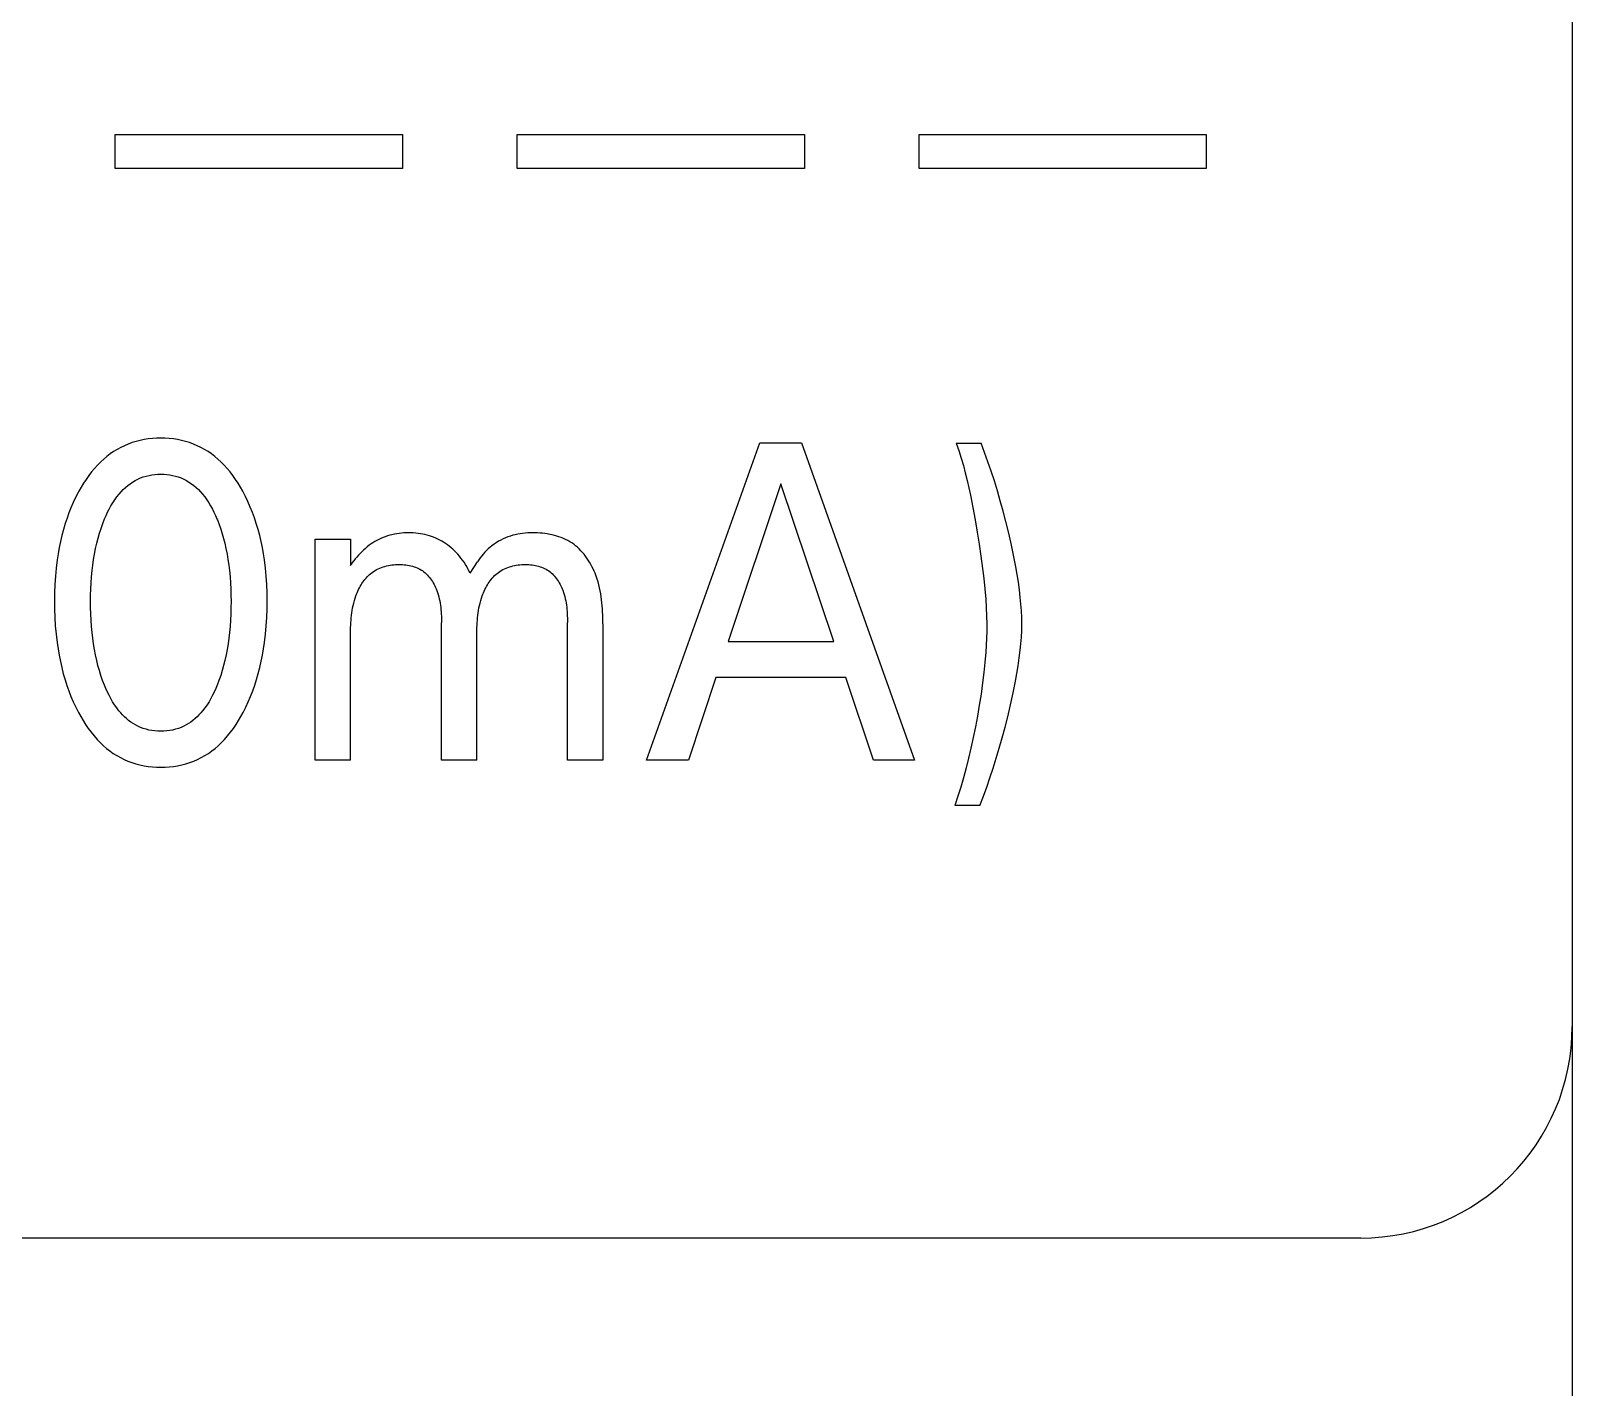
# Model space of a CAD drawing. Extents: x 0 to 420, y 0 to 297.
# Drawn here: x 168.42 to 175.71, y 172.12 to 178.54 of the extents above; entities that cross this region are included whole.
import ezdxf

# ---------------------------------------------------------------- set-up
doc = ezdxf.new("R2010")
doc.units = 0
doc.header["$LTSCALE"] = 23.1
doc.layers.add('10000_FRONT', color=7, linetype='CONTINUOUS')

msp = doc.modelspace()

# ---------------------------------------------------------------- linework, layer by layer
at = {"layer": '10000_FRONT', "color": 7, "linetype": 'CONTINUOUS'}
for p, q in [((175.706, 250.8264), (175.706, 162.8264)), ((168.8162, 177.8854), (168.8162, 178.0456)), ((168.8162, 178.0456), (170.1746, 178.0456)), ((170.1746, 178.0456), (170.1746, 177.8854)), ((170.7169, 177.8854), (170.7169, 178.0456)), ((170.7169, 178.0456), (172.0753, 178.0456)), ((172.0753, 178.0456), (172.0753, 177.8854)), ((172.6176, 177.8854), (172.6176, 178.0456)), ((172.6176, 178.0456), (173.9761, 178.0456)), ((173.9761, 178.0456), (173.9761, 177.8854)), ((170.1746, 177.8854), (168.8162, 177.8854)), ((172.0753, 177.8854), (170.7169, 177.8854)), ((173.9761, 177.8854), (172.6176, 177.8854)), ((168.9534, 176.6027), (168.9341, 176.5988)), ((168.9729, 176.6057), (168.9534, 176.6027)), ((168.9926, 176.6077), (168.9729, 176.6057)), ((169.0124, 176.609), (168.9926, 176.6077)), ((169.0322, 176.6094), (169.0124, 176.609)), ((169.052, 176.609), (169.0322, 176.6094)), ((169.0718, 176.6078), (169.052, 176.609)), ((169.0915, 176.6057), (169.0718, 176.6078)), ((169.1111, 176.6027), (169.0915, 176.6057)), ((169.1305, 176.5988), (169.1111, 176.6027)), ((168.7932, 176.535), (168.7777, 176.5233)), ((168.8092, 176.5459), (168.7932, 176.535)), ((168.8257, 176.5561), (168.8092, 176.5459)), ((168.8426, 176.5655), (168.8257, 176.5561)), ((168.8599, 176.574), (168.8426, 176.5655)), ((168.8777, 176.5815), (168.8599, 176.574)), ((168.8962, 176.5883), (168.8777, 176.5815)), ((168.915, 176.594), (168.8962, 176.5883)), ((168.9341, 176.5988), (168.915, 176.594)), ((169.1496, 176.594), (169.1305, 176.5988)), ((169.1685, 176.5883), (169.1496, 176.594)), ((169.187, 176.5815), (169.1685, 176.5883)), ((169.2048, 176.574), (169.187, 176.5815)), ((169.2221, 176.5655), (169.2048, 176.574)), ((169.2391, 176.5561), (169.2221, 176.5655)), ((169.2556, 176.546), (169.2391, 176.5561)), ((169.2715, 176.535), (169.2556, 176.546)), ((169.287, 176.5233), (169.2715, 176.535)), ((171.3295, 175.0871), (171.865, 176.5871)), ((171.865, 176.5871), (172.0611, 176.5871)), ((172.0611, 176.5871), (172.5966, 175.0871)), ((172.7927, 176.586), (172.8053, 176.5509)), ((172.7927, 176.586), (172.9111, 176.586)), ((172.8053, 176.5509), (172.8168, 176.5155)), ((172.9277, 176.5422), (172.9111, 176.586)), ((172.9436, 176.4981), (172.9277, 176.5422)), ((168.7184, 176.4664), (168.7045, 176.4496)), ((168.7331, 176.4825), (168.7184, 176.4664)), ((168.7485, 176.4979), (168.7331, 176.4825)), ((168.7628, 176.5109), (168.7485, 176.4979)), ((168.7777, 176.5233), (168.7628, 176.5109)), ((169.3019, 176.5109), (169.287, 176.5233)), ((169.3162, 176.4979), (169.3019, 176.5109)), ((169.3316, 176.4825), (169.3162, 176.4979)), ((169.3462, 176.4664), (169.3316, 176.4825)), ((169.3601, 176.4496), (169.3462, 176.4664)), ((172.8168, 176.5155), (172.8272, 176.4797)), ((172.8272, 176.4797), (172.8365, 176.4449)), ((172.9588, 176.4538), (172.9436, 176.4981)), ((172.9739, 176.4074), (172.9588, 176.4538)), ((168.6667, 176.3962), (168.6554, 176.3775)), ((168.6786, 176.4145), (168.6667, 176.3962)), ((168.6912, 176.4323), (168.6786, 176.4145)), ((168.7045, 176.4496), (168.6912, 176.4323)), ((168.865, 176.3761), (168.8759, 176.3853)), ((168.8759, 176.3853), (168.8872, 176.394)), ((168.8872, 176.394), (168.899, 176.402)), ((168.899, 176.402), (168.9111, 176.4093)), ((168.9111, 176.4093), (168.9237, 176.4158)), ((168.9237, 176.4158), (168.9365, 176.4214)), ((168.9365, 176.4214), (168.9495, 176.4262)), ((168.9495, 176.4262), (168.9628, 176.4303)), ((168.9628, 176.4303), (168.9764, 176.4336)), ((168.9764, 176.4336), (168.9902, 176.4361)), ((168.9902, 176.4361), (169.0041, 176.4379)), ((169.0041, 176.4379), (169.0181, 176.439)), ((169.0181, 176.439), (169.0322, 176.4393)), ((169.0322, 176.4393), (169.0462, 176.439)), ((169.0462, 176.439), (169.0602, 176.4379)), ((169.0602, 176.4379), (169.0741, 176.4361)), ((169.0741, 176.4361), (169.0879, 176.4336)), ((169.0879, 176.4336), (169.1015, 176.4303)), ((169.1015, 176.4303), (169.1148, 176.4262)), ((169.1148, 176.4262), (169.1278, 176.4214)), ((169.1278, 176.4214), (169.1406, 176.4158)), ((169.1406, 176.4158), (169.1532, 176.4093)), ((169.1532, 176.4093), (169.1653, 176.402)), ((169.1653, 176.402), (169.1771, 176.394)), ((169.1771, 176.394), (169.1884, 176.3853)), ((169.1884, 176.3853), (169.1993, 176.3761)), ((169.3733, 176.4323), (169.3601, 176.4496)), ((169.3858, 176.4145), (169.3733, 176.4323)), ((169.3977, 176.3962), (169.3858, 176.4145)), ((169.409, 176.3775), (169.3977, 176.3962)), ((171.964, 176.3936), (171.7143, 175.6484)), ((172.2147, 175.6484), (171.964, 176.3936)), ((172.8365, 176.4449), (172.8451, 176.4098)), ((172.8451, 176.4098), (172.853, 176.3747)), ((172.9882, 176.3607), (172.9739, 176.4074)), ((168.6292, 176.3287), (168.6179, 176.3048)), ((168.6412, 176.3521), (168.6292, 176.3287)), ((168.6446, 176.3585), (168.6412, 176.3521)), ((168.6554, 176.3775), (168.6446, 176.3585)), ((168.8052, 176.3038), (168.8146, 176.3181)), ((168.8146, 176.3181), (168.8246, 176.3319)), ((168.8246, 176.3319), (168.8353, 176.3453)), ((168.8353, 176.3453), (168.8447, 176.356)), ((168.8447, 176.356), (168.8546, 176.3663)), ((168.8546, 176.3663), (168.865, 176.3761)), ((169.1993, 176.3761), (169.2097, 176.3663)), ((169.2097, 176.3663), (169.2196, 176.356)), ((169.2196, 176.356), (169.229, 176.3453)), ((169.229, 176.3453), (169.2397, 176.3319)), ((169.2397, 176.3319), (169.2497, 176.3181)), ((169.2497, 176.3181), (169.2591, 176.3038)), ((169.4197, 176.3585), (169.409, 176.3775)), ((169.4325, 176.334), (169.4197, 176.3585)), ((169.4444, 176.3092), (169.4325, 176.334)), ((169.4555, 176.2839), (169.4444, 176.3092)), ((172.853, 176.3747), (172.8605, 176.3394)), ((172.8605, 176.3394), (172.872, 176.2814)), ((173.0019, 176.3139), (172.9882, 176.3607)), ((173.0155, 176.2648), (173.0019, 176.3139)), ((168.5977, 176.2561), (168.5887, 176.2314)), ((168.6074, 176.2806), (168.5977, 176.2561)), ((168.6179, 176.3048), (168.6074, 176.2806)), ((168.7667, 176.2278), (168.7735, 176.2434)), ((168.7735, 176.2434), (168.7806, 176.2589)), ((168.7806, 176.2589), (168.7883, 176.2742)), ((168.7883, 176.2742), (168.7965, 176.2892)), ((168.7965, 176.2892), (168.8052, 176.3038)), ((169.2591, 176.3038), (169.2678, 176.2892)), ((169.2678, 176.2892), (169.276, 176.2742)), ((169.276, 176.2742), (169.2837, 176.2589)), ((169.2837, 176.2589), (169.2909, 176.2434)), ((169.2909, 176.2434), (169.2976, 176.2278)), ((169.4658, 176.2584), (169.4555, 176.2839)), ((169.4752, 176.2325), (169.4658, 176.2584)), ((172.872, 176.2814), (172.8827, 176.2233)), ((173.0284, 176.2155), (173.0155, 176.2648)), ((168.5719, 176.1781), (168.5643, 176.1495)), ((168.5804, 176.2064), (168.5719, 176.1781)), ((168.5887, 176.2314), (168.5804, 176.2064)), ((168.7424, 176.1596), (168.7497, 176.1825)), ((168.7497, 176.1825), (168.7578, 176.2053)), ((168.7578, 176.2053), (168.7667, 176.2278)), ((169.2976, 176.2278), (169.2996, 176.2228)), ((169.2996, 176.2228), (169.308, 176.2013)), ((169.308, 176.2013), (169.3156, 176.1795)), ((169.3156, 176.1795), (169.3225, 176.1575)), ((169.4839, 176.2064), (169.4752, 176.2325)), ((169.4924, 176.1781), (169.4839, 176.2064)), ((169.5, 176.1495), (169.4924, 176.1781)), ((172.8827, 176.2233), (172.8926, 176.165)), ((172.8926, 176.165), (172.9017, 176.108)), ((173.0406, 176.1661), (173.0284, 176.2155)), ((173.0532, 176.1112), (173.0406, 176.1661)), ((168.5516, 176.0918), (168.5463, 176.0627)), ((168.5575, 176.1207), (168.5516, 176.0918)), ((168.5643, 176.1495), (168.5575, 176.1207)), ((168.7239, 176.0873), (168.7297, 176.1131)), ((168.7297, 176.1131), (168.7357, 176.1364)), ((168.7357, 176.1364), (168.7424, 176.1596)), ((169.3225, 176.1575), (169.3289, 176.1354)), ((169.3289, 176.1354), (169.3346, 176.1131)), ((169.3346, 176.1131), (169.3404, 176.0873)), ((169.5068, 176.1207), (169.5, 176.1495)), ((169.5128, 176.0918), (169.5068, 176.1207)), ((169.518, 176.0627), (169.5128, 176.0918)), ((169.7619, 175.0871), (169.7619, 176.1321)), ((169.7619, 176.1321), (169.9293, 176.1321)), ((169.9293, 176.1321), (169.9293, 176.0077)), ((170.0082, 176.0957), (169.9994, 176.0883)), ((170.0174, 176.1028), (170.0082, 176.0957)), ((170.0262, 176.1091), (170.0174, 176.1028)), ((170.0352, 176.1151), (170.0262, 176.1091)), ((170.0445, 176.1207), (170.0352, 176.1151)), ((170.0539, 176.126), (170.0445, 176.1207)), ((170.0635, 176.1309), (170.0539, 176.126)), ((170.0733, 176.1355), (170.0635, 176.1309)), ((170.0833, 176.1398), (170.0733, 176.1355)), ((170.0934, 176.1436), (170.0833, 176.1398)), ((170.1037, 176.1471), (170.0934, 176.1436)), ((170.1145, 176.1503), (170.1037, 176.1471)), ((170.1254, 176.1531), (170.1145, 176.1503)), ((170.1365, 176.1555), (170.1254, 176.1531)), ((170.1476, 176.1574), (170.1365, 176.1555)), ((170.1588, 176.1591), (170.1476, 176.1574)), ((170.17, 176.1603), (170.1588, 176.1591)), ((170.1813, 176.1612), (170.17, 176.1603)), ((170.1926, 176.1617), (170.1813, 176.1612)), ((170.204, 176.1618), (170.1926, 176.1617)), ((170.2151, 176.1617), (170.204, 176.1618)), ((170.2263, 176.1612), (170.2151, 176.1617)), ((170.2374, 176.1604), (170.2263, 176.1612)), ((170.2485, 176.1592), (170.2374, 176.1604)), ((170.2596, 176.1576), (170.2485, 176.1592)), ((170.2705, 176.1557), (170.2596, 176.1576)), ((170.2814, 176.1533), (170.2705, 176.1557)), ((170.2922, 176.1506), (170.2814, 176.1533)), ((170.3024, 176.1477), (170.2922, 176.1506)), ((170.3124, 176.1443), (170.3024, 176.1477)), ((170.3224, 176.1406), (170.3124, 176.1443)), ((170.3321, 176.1366), (170.3224, 176.1406)), ((170.3418, 176.1322), (170.3321, 176.1366)), ((170.3512, 176.1275), (170.3418, 176.1322)), ((170.3605, 176.1224), (170.3512, 176.1275)), ((170.3696, 176.117), (170.3605, 176.1224)), ((170.3788, 176.111), (170.3696, 176.117)), ((170.3877, 176.1047), (170.3788, 176.111)), ((170.3964, 176.0981), (170.3877, 176.1047)), ((170.4049, 176.0912), (170.3964, 176.0981)), ((170.4131, 176.084), (170.4049, 176.0912)), ((170.5892, 176.0937), (170.5806, 176.0861)), ((170.5981, 176.1009), (170.5892, 176.0937)), ((170.608, 176.1083), (170.5981, 176.1009)), ((170.6183, 176.1152), (170.608, 176.1083)), ((170.6289, 176.1217), (170.6183, 176.1152)), ((170.6397, 176.1276), (170.6289, 176.1217)), ((170.6508, 176.1331), (170.6397, 176.1276)), ((170.6621, 176.1381), (170.6508, 176.1331)), ((170.6737, 176.1426), (170.6621, 176.1381)), ((170.6853, 176.1466), (170.6737, 176.1426)), ((170.6967, 176.15), (170.6853, 176.1466)), ((170.7082, 176.1529), (170.6967, 176.15)), ((170.7198, 176.1553), (170.7082, 176.1529)), ((170.7315, 176.1574), (170.7198, 176.1553)), ((170.7433, 176.159), (170.7315, 176.1574)), ((170.7552, 176.1602), (170.7433, 176.159)), ((170.7672, 176.1611), (170.7552, 176.1602)), ((170.7792, 176.1616), (170.7672, 176.1611)), ((170.7913, 176.1618), (170.7792, 176.1616)), ((170.8027, 176.1617), (170.7913, 176.1618)), ((170.8141, 176.1613), (170.8027, 176.1617)), ((170.8256, 176.1607), (170.8141, 176.1613)), ((170.837, 176.1597), (170.8256, 176.1607)), ((170.8484, 176.1584), (170.837, 176.1597)), ((170.8597, 176.1567), (170.8484, 176.1584)), ((170.871, 176.1547), (170.8597, 176.1567)), ((170.8822, 176.1524), (170.871, 176.1547)), ((170.8932, 176.1497), (170.8822, 176.1524)), ((170.9042, 176.1467), (170.8932, 176.1497)), ((170.9149, 176.1432), (170.9042, 176.1467)), ((170.9255, 176.1394), (170.9149, 176.1432)), ((170.9359, 176.1352), (170.9255, 176.1394)), ((170.9461, 176.1305), (170.9359, 176.1352)), ((170.9561, 176.1255), (170.9461, 176.1305)), ((170.9658, 176.12), (170.9561, 176.1255)), ((170.9752, 176.114), (170.9658, 176.12)), ((170.9845, 176.1075), (170.9752, 176.114)), ((170.9934, 176.1006), (170.9845, 176.1075)), ((171.002, 176.0933), (170.9934, 176.1006)), ((171.0103, 176.0855), (171.002, 176.0933)), ((172.9017, 176.108), (172.9101, 176.051)), ((173.0649, 176.0561), (173.0532, 176.1112)), ((168.5419, 176.0334), (168.5371, 175.9949)), ((168.5463, 176.0627), (168.5419, 176.0334)), ((168.7106, 176.0092), (168.7144, 176.0354)), ((168.7144, 176.0354), (168.7188, 176.0614)), ((168.7188, 176.0614), (168.7239, 176.0873)), ((169.3404, 176.0873), (169.3455, 176.0614)), ((169.3455, 176.0614), (169.3499, 176.0354)), ((169.3499, 176.0354), (169.3537, 176.0092)), ((169.5224, 176.0334), (169.518, 176.0627)), ((169.5272, 175.9949), (169.5224, 176.0334)), ((169.9293, 176.0077), (169.945, 176.029)), ((169.952, 176.0381), (169.945, 176.029)), ((169.9592, 176.0471), (169.952, 176.0381)), ((169.9667, 176.0558), (169.9592, 176.0471)), ((169.9745, 176.0643), (169.9667, 176.0558)), ((169.9825, 176.0726), (169.9745, 176.0643)), ((169.9908, 176.0806), (169.9825, 176.0726)), ((169.9994, 176.0883), (169.9908, 176.0806)), ((170.421, 176.0766), (170.4131, 176.084)), ((170.4287, 176.0688), (170.421, 176.0766)), ((170.4361, 176.0608), (170.4287, 176.0688)), ((170.4441, 176.0516), (170.4361, 176.0608)), ((170.4517, 176.0421), (170.4441, 176.0516)), ((170.459, 176.0324), (170.4517, 176.0421)), ((170.4659, 176.0226), (170.459, 176.0324)), ((170.4723, 176.0125), (170.4659, 176.0226)), ((170.4944, 175.9705), (170.5295, 176.0247)), ((170.5359, 176.0342), (170.5295, 176.0247)), ((170.5426, 176.0434), (170.5359, 176.0342)), ((170.5495, 176.0525), (170.5426, 176.0434)), ((170.5568, 176.0613), (170.5495, 176.0525)), ((170.5645, 176.0699), (170.5568, 176.0613)), ((170.5724, 176.0781), (170.5645, 176.0699)), ((170.5806, 176.0861), (170.5724, 176.0781)), ((171.0183, 176.0774), (171.0103, 176.0855)), ((171.026, 176.0689), (171.0183, 176.0774)), ((171.0334, 176.0602), (171.026, 176.0689)), ((171.0405, 176.0511), (171.0334, 176.0602)), ((171.0473, 176.0417), (171.0405, 176.0511)), ((171.0537, 176.0321), (171.0473, 176.0417)), ((171.0598, 176.0223), (171.0537, 176.0321)), ((171.0656, 176.0122), (171.0598, 176.0223)), ((172.9101, 176.051), (172.9178, 175.9938)), ((173.0755, 176.0008), (173.0649, 176.0561)), ((168.5335, 175.9562), (168.531, 175.9174)), ((168.5371, 175.9949), (168.5335, 175.9562)), ((168.7027, 175.925), (168.7048, 175.954)), ((168.7048, 175.954), (168.7075, 175.983)), ((168.7075, 175.983), (168.7106, 176.0092)), ((169.3537, 176.0092), (169.3568, 175.983)), ((169.3568, 175.983), (169.3595, 175.954)), ((169.3595, 175.954), (169.3616, 175.925)), ((169.5308, 175.9562), (169.5272, 175.9949)), ((169.5333, 175.9174), (169.5308, 175.9562)), ((169.9975, 175.9418), (170.0026, 175.948)), ((170.0026, 175.948), (170.008, 175.9539)), ((170.008, 175.9539), (170.0136, 175.9595)), ((170.0136, 175.9595), (170.0194, 175.9649)), ((170.0194, 175.9649), (170.0254, 175.97)), ((170.0254, 175.97), (170.0316, 175.9749)), ((170.0316, 175.9749), (170.0384, 175.9796)), ((170.0384, 175.9796), (170.0454, 175.9839)), ((170.0454, 175.9839), (170.0527, 175.988)), ((170.0527, 175.988), (170.0601, 175.9916)), ((170.0601, 175.9916), (170.0677, 175.995)), ((170.0677, 175.995), (170.0755, 175.9981)), ((170.0755, 175.9981), (170.0835, 176.0008)), ((170.0835, 176.0008), (170.0916, 176.0032)), ((170.0916, 176.0032), (170.0998, 176.0053)), ((170.0998, 176.0053), (170.1082, 176.0071)), ((170.1082, 176.0071), (170.1166, 176.0087)), ((170.1166, 176.0087), (170.1251, 176.0099)), ((170.1251, 176.0099), (170.1337, 176.0108)), ((170.1337, 176.0108), (170.1423, 176.0115)), ((170.1423, 176.0115), (170.1509, 176.0118)), ((170.1509, 176.0118), (170.1596, 176.0119)), ((170.1596, 176.0119), (170.1676, 176.0118)), ((170.1676, 176.0118), (170.1755, 176.0114)), ((170.1755, 176.0114), (170.1835, 176.0108)), ((170.1835, 176.0108), (170.1914, 176.0099)), ((170.1914, 176.0099), (170.1992, 176.0088)), ((170.1992, 176.0088), (170.2069, 176.0074)), ((170.2069, 176.0074), (170.2146, 176.0057)), ((170.2146, 176.0057), (170.2221, 176.0038)), ((170.2221, 176.0038), (170.2295, 176.0015)), ((170.2295, 176.0015), (170.2368, 175.999)), ((170.2368, 175.999), (170.244, 175.9961)), ((170.244, 175.9961), (170.2509, 175.9929)), ((170.2509, 175.9929), (170.2577, 175.9894)), ((170.2577, 175.9894), (170.2642, 175.9855)), ((170.2642, 175.9855), (170.2706, 175.9814)), ((170.2706, 175.9814), (170.2766, 175.9769)), ((170.2766, 175.9769), (170.2824, 175.9721)), ((170.2824, 175.9721), (170.2879, 175.967)), ((170.2879, 175.967), (170.2933, 175.9616)), ((170.2933, 175.9616), (170.2984, 175.956)), ((170.2984, 175.956), (170.3033, 175.9501)), ((170.3033, 175.9501), (170.3079, 175.944)), ((170.3079, 175.944), (170.3124, 175.9377)), ((170.4785, 176.0023), (170.4723, 176.0125)), ((170.4842, 175.9919), (170.4785, 176.0023)), ((170.4895, 175.9813), (170.4842, 175.9919)), ((170.4944, 175.9705), (170.4895, 175.9813)), ((170.5947, 175.9418), (170.5998, 175.948)), ((170.5998, 175.948), (170.6051, 175.9539)), ((170.6051, 175.9539), (170.6107, 175.9595)), ((170.6107, 175.9595), (170.6165, 175.9649)), ((170.6165, 175.9649), (170.6225, 175.97)), ((170.6225, 175.97), (170.6287, 175.9749)), ((170.6287, 175.9749), (170.6354, 175.9796)), ((170.6354, 175.9796), (170.6424, 175.9839)), ((170.6424, 175.9839), (170.6496, 175.9879)), ((170.6496, 175.9879), (170.657, 175.9916)), ((170.657, 175.9916), (170.6646, 175.995)), ((170.6646, 175.995), (170.6724, 175.998)), ((170.6724, 175.998), (170.6803, 176.0008)), ((170.6803, 176.0008), (170.6884, 176.0032)), ((170.6884, 176.0032), (170.6966, 176.0053)), ((170.6966, 176.0053), (170.7049, 176.0071)), ((170.7049, 176.0071), (170.7133, 176.0086)), ((170.7133, 176.0086), (170.7218, 176.0099)), ((170.7218, 176.0099), (170.7303, 176.0108)), ((170.7303, 176.0108), (170.7389, 176.0115)), ((170.7389, 176.0115), (170.7475, 176.0118)), ((170.7475, 176.0118), (170.7561, 176.0119)), ((170.7561, 176.0119), (170.7641, 176.0118)), ((170.7641, 176.0118), (170.772, 176.0114)), ((170.772, 176.0114), (170.7799, 176.0108)), ((170.7799, 176.0108), (170.7878, 176.01)), ((170.7878, 176.01), (170.7955, 176.0088)), ((170.7955, 176.0088), (170.8033, 176.0074)), ((170.8033, 176.0074), (170.8109, 176.0058)), ((170.8109, 176.0058), (170.8184, 176.0038)), ((170.8184, 176.0038), (170.8258, 176.0016)), ((170.8258, 176.0016), (170.833, 175.999)), ((170.833, 175.999), (170.8401, 175.9961)), ((170.8401, 175.9961), (170.847, 175.993)), ((170.847, 175.993), (170.8538, 175.9895)), ((170.8538, 175.9895), (170.8603, 175.9856)), ((170.8603, 175.9856), (170.8666, 175.9815)), ((170.8666, 175.9815), (170.8726, 175.977)), ((170.8726, 175.977), (170.8784, 175.9723)), ((170.8784, 175.9723), (170.8839, 175.9672)), ((170.8839, 175.9672), (170.8892, 175.9618)), ((170.8892, 175.9618), (170.8943, 175.9562)), ((170.8943, 175.9562), (170.8992, 175.9504)), ((170.8992, 175.9504), (170.9038, 175.9443)), ((170.9038, 175.9443), (170.9082, 175.938)), ((171.0711, 176.002), (171.0656, 176.0122)), ((171.0763, 175.9916), (171.0711, 176.002)), ((171.0811, 175.9811), (171.0763, 175.9916)), ((171.0856, 175.9705), (171.0811, 175.9811)), ((171.0908, 175.957), (171.0856, 175.9705)), ((171.0955, 175.9434), (171.0908, 175.957)), ((172.9178, 175.9938), (172.9236, 175.9454)), ((172.9236, 175.9454), (172.9287, 175.897)), ((173.0817, 175.9646), (173.0755, 176.0008)), ((173.0873, 175.9282), (173.0817, 175.9646)), ((168.5295, 175.8786), (168.529, 175.8397)), ((168.531, 175.9174), (168.5295, 175.8786)), ((168.7004, 175.8667), (168.7012, 175.8959)), ((168.7012, 175.8959), (168.7027, 175.925)), ((169.3616, 175.925), (169.3631, 175.8959)), ((169.3631, 175.8959), (169.3639, 175.8667)), ((169.5348, 175.8786), (169.5333, 175.9174)), ((169.5353, 175.8397), (169.5348, 175.8786)), ((169.9549, 175.8636), (169.9577, 175.8712)), ((169.9577, 175.8712), (169.9608, 175.8788)), ((169.9608, 175.8788), (169.9641, 175.8863)), ((169.9641, 175.8863), (169.9675, 175.8937)), ((169.9675, 175.8937), (169.9712, 175.901)), ((169.9712, 175.901), (169.9751, 175.9082)), ((169.9751, 175.9082), (169.9791, 175.9152)), ((169.9791, 175.9152), (169.9834, 175.9222)), ((169.9834, 175.9222), (169.9879, 175.9289)), ((169.9879, 175.9289), (169.9926, 175.9355)), ((169.9926, 175.9355), (169.9975, 175.9418)), ((170.3124, 175.9377), (170.3166, 175.9313)), ((170.3166, 175.9313), (170.3206, 175.9246)), ((170.3206, 175.9246), (170.3243, 175.9178)), ((170.3243, 175.9178), (170.3279, 175.9109)), ((170.3279, 175.9109), (170.3312, 175.9039)), ((170.3312, 175.9039), (170.3343, 175.8968)), ((170.3343, 175.8968), (170.3372, 175.8896)), ((170.3372, 175.8896), (170.3407, 175.8797)), ((170.3407, 175.8797), (170.3439, 175.8698)), ((170.5522, 175.8636), (170.5551, 175.8712)), ((170.5551, 175.8712), (170.5581, 175.8788)), ((170.5581, 175.8788), (170.5614, 175.8863)), ((170.5614, 175.8863), (170.5648, 175.8937)), ((170.5648, 175.8937), (170.5685, 175.901)), ((170.5685, 175.901), (170.5723, 175.9082)), ((170.5723, 175.9082), (170.5764, 175.9152)), ((170.5764, 175.9152), (170.5806, 175.9221)), ((170.5806, 175.9221), (170.5851, 175.9289)), ((170.5851, 175.9289), (170.5898, 175.9354)), ((170.5898, 175.9354), (170.5947, 175.9418)), ((170.9082, 175.938), (170.9124, 175.9316)), ((170.9124, 175.9316), (170.9164, 175.9249)), ((170.9164, 175.9249), (170.9201, 175.9182)), ((170.9201, 175.9182), (170.9236, 175.9113)), ((170.9236, 175.9113), (170.9269, 175.9043)), ((170.9269, 175.9043), (170.93, 175.8972)), ((170.93, 175.8972), (170.9329, 175.89)), ((170.9329, 175.89), (170.9364, 175.8802)), ((170.9364, 175.8802), (170.9396, 175.8703)), ((171.0997, 175.9297), (171.0955, 175.9434)), ((171.1035, 175.9159), (171.0997, 175.9297)), ((171.1069, 175.9019), (171.1035, 175.9159)), ((171.1098, 175.8879), (171.1069, 175.9019)), ((171.1124, 175.8739), (171.1098, 175.8879)), ((171.1146, 175.8597), (171.1124, 175.8739)), ((172.9287, 175.897), (172.9329, 175.8485)), ((173.0923, 175.8918), (173.0873, 175.9282)), ((173.0965, 175.8552), (173.0923, 175.8918)), ((168.529, 175.8397), (168.5295, 175.8002)), ((168.5295, 175.8002), (168.5309, 175.7607)), ((168.7001, 175.8376), (168.7004, 175.8667)), ((168.7004, 175.808), (168.7001, 175.8376)), ((168.7012, 175.7785), (168.7004, 175.808)), ((169.3639, 175.808), (169.3631, 175.7785)), ((169.3639, 175.8667), (169.3642, 175.8376)), ((169.3642, 175.8376), (169.3639, 175.808)), ((169.5334, 175.7609), (169.5348, 175.8003)), ((169.5348, 175.8003), (169.5353, 175.8397)), ((169.9372, 175.795), (169.9393, 175.8066)), ((169.9393, 175.8066), (169.9417, 175.8181)), ((169.9417, 175.8181), (169.9444, 175.8296)), ((169.9444, 175.8296), (169.9475, 175.841)), ((169.9475, 175.841), (169.951, 175.8523)), ((169.951, 175.8523), (169.9549, 175.8636)), ((170.3439, 175.8698), (170.3467, 175.8598)), ((170.3467, 175.8598), (170.3491, 175.8497)), ((170.3491, 175.8497), (170.3513, 175.8395)), ((170.3513, 175.8395), (170.3531, 175.8294)), ((170.3531, 175.8294), (170.3546, 175.8191)), ((170.3546, 175.8191), (170.3559, 175.8089)), ((170.3559, 175.8089), (170.357, 175.7986)), ((170.357, 175.7986), (170.3578, 175.7883)), ((170.5347, 175.795), (170.5367, 175.8066)), ((170.5367, 175.8066), (170.5391, 175.8181)), ((170.5391, 175.8181), (170.5418, 175.8296)), ((170.5418, 175.8296), (170.5449, 175.841)), ((170.5449, 175.841), (170.5484, 175.8523)), ((170.5484, 175.8523), (170.5522, 175.8636)), ((170.9396, 175.8703), (170.9424, 175.8603)), ((170.9424, 175.8603), (170.9448, 175.8503)), ((170.9448, 175.8503), (170.9469, 175.8402)), ((170.9469, 175.8402), (170.9487, 175.8301)), ((170.9487, 175.8301), (170.9503, 175.8199)), ((170.9503, 175.8199), (170.9516, 175.8096)), ((170.9516, 175.8096), (170.9526, 175.7994)), ((170.9526, 175.7994), (170.9534, 175.7891)), ((171.1165, 175.8455), (171.1146, 175.8597)), ((171.118, 175.8313), (171.1165, 175.8455)), ((171.1193, 175.817), (171.118, 175.8313)), ((171.1204, 175.8027), (171.1193, 175.817)), ((171.1211, 175.7884), (171.1204, 175.8027)), ((172.9329, 175.8485), (172.9355, 175.8087)), ((172.9355, 175.8087), (172.9372, 175.769)), ((173.0994, 175.8238), (173.0965, 175.8552)), ((173.1016, 175.7923), (173.0994, 175.8238)), ((168.5309, 175.7607), (168.5334, 175.7213)), ((168.7026, 175.749), (168.7012, 175.7785)), ((168.7047, 175.7195), (168.7026, 175.749)), ((169.3617, 175.749), (169.3596, 175.7195)), ((169.3631, 175.7785), (169.3617, 175.749)), ((169.5309, 175.7216), (169.5334, 175.7609)), ((169.9298, 175.7133), (169.9302, 175.725)), ((169.9302, 175.725), (169.9308, 175.7367)), ((169.9308, 175.7367), (169.9316, 175.7484)), ((169.9316, 175.7484), (169.9327, 175.7601)), ((169.9327, 175.7601), (169.9339, 175.7718)), ((169.9339, 175.7718), (169.9354, 175.7834)), ((169.9354, 175.7834), (169.9372, 175.795)), ((170.3578, 175.7883), (170.3584, 175.7779)), ((170.3584, 175.7779), (170.3588, 175.7676)), ((170.3588, 175.7676), (170.3591, 175.7573)), ((170.3591, 175.7573), (170.3593, 175.7469)), ((170.3593, 175.7469), (170.3594, 175.7366)), ((170.3594, 175.0871), (170.3594, 175.7366)), ((170.5272, 175.7133), (170.5277, 175.725)), ((170.5277, 175.725), (170.5283, 175.7367)), ((170.5283, 175.7367), (170.5291, 175.7484)), ((170.5291, 175.7484), (170.5301, 175.7601)), ((170.5301, 175.7601), (170.5314, 175.7718)), ((170.5314, 175.7718), (170.5329, 175.7834)), ((170.5329, 175.7834), (170.5347, 175.795)), ((170.9534, 175.7891), (170.954, 175.7788)), ((170.954, 175.7788), (170.9545, 175.7685)), ((170.9545, 175.7685), (170.9548, 175.7582)), ((170.9548, 175.7582), (170.9549, 175.7479)), ((170.9549, 175.7479), (170.955, 175.7377)), ((170.955, 175.0871), (170.955, 175.7377)), ((171.1217, 175.7741), (171.1211, 175.7884)), ((171.1221, 175.7598), (171.1217, 175.7741)), ((171.1223, 175.7455), (171.1221, 175.7598)), ((171.1224, 175.7313), (171.1223, 175.7455)), ((171.1224, 175.7313), (171.1224, 175.0871)), ((172.9372, 175.769), (172.9379, 175.7292)), ((172.9379, 175.7292), (172.9377, 175.6962)), ((173.103, 175.7607), (173.1016, 175.7923)), ((173.1029, 175.6984), (173.1035, 175.7292)), ((173.1035, 175.7292), (173.103, 175.7607)), ((168.5334, 175.7213), (168.5369, 175.6819)), ((168.5369, 175.6819), (168.5417, 175.6427)), ((168.7074, 175.6901), (168.7047, 175.7195)), ((168.7105, 175.6634), (168.7074, 175.6901)), ((168.7142, 175.6369), (168.7105, 175.6634)), ((169.3538, 175.6634), (169.3501, 175.6369)), ((169.3569, 175.6901), (169.3538, 175.6634)), ((169.3596, 175.7195), (169.3569, 175.6901)), ((169.5226, 175.6432), (169.5274, 175.6823)), ((169.5274, 175.6823), (169.5309, 175.7216)), ((169.9293, 175.6899), (169.9295, 175.7016)), ((169.9293, 175.0871), (169.9293, 175.6899)), ((169.9295, 175.7016), (169.9298, 175.7133)), ((170.5268, 175.6898), (170.527, 175.7016)), ((170.5268, 175.0871), (170.5268, 175.6898)), ((170.527, 175.7016), (170.5272, 175.7133)), ((172.9367, 175.6632), (172.9351, 175.6302)), ((172.9377, 175.6962), (172.9367, 175.6632)), ((173.0991, 175.6371), (173.1014, 175.6677)), ((173.1014, 175.6677), (173.1029, 175.6984)), ((168.5417, 175.6427), (168.5461, 175.613)), ((168.5461, 175.613), (168.5512, 175.5835)), ((168.5512, 175.5835), (168.5571, 175.554)), ((168.7185, 175.6104), (168.7142, 175.6369)), ((168.7236, 175.5841), (168.7185, 175.6104)), ((168.7293, 175.5579), (168.7236, 175.5841)), ((169.3407, 175.5841), (169.335, 175.5579)), ((169.3458, 175.6104), (169.3407, 175.5841)), ((169.3501, 175.6369), (169.3458, 175.6104)), ((169.5072, 175.5545), (169.5131, 175.5839)), ((169.5131, 175.5839), (169.5182, 175.6135)), ((169.5182, 175.6135), (169.5226, 175.6432)), ((171.7143, 175.6484), (172.2147, 175.6484)), ((172.933, 175.5972), (172.929, 175.5488)), ((172.9351, 175.6302), (172.933, 175.5972)), ((173.0916, 175.5699), (173.0961, 175.6064)), ((173.0961, 175.6064), (173.0991, 175.6371)), ((168.5571, 175.554), (168.5637, 175.5248)), ((168.5637, 175.5248), (168.5712, 175.4957)), ((168.7352, 175.5341), (168.7293, 175.5579)), ((168.7418, 175.5106), (168.7352, 175.5341)), ((168.749, 175.4872), (168.7418, 175.5106)), ((169.3225, 175.5106), (169.3153, 175.4872)), ((169.3291, 175.5341), (169.3225, 175.5106)), ((169.335, 175.5579), (169.3291, 175.5341)), ((169.4931, 175.4962), (169.5005, 175.5253)), ((169.5005, 175.5253), (169.5072, 175.5545)), ((172.929, 175.5488), (172.924, 175.5005)), ((173.0804, 175.4971), (173.0864, 175.5334)), ((173.0864, 175.5334), (173.0916, 175.5699)), ((168.5712, 175.4957), (168.5796, 175.4669)), ((168.5796, 175.4669), (168.5881, 175.4404)), ((168.5881, 175.4404), (168.5974, 175.4142)), ((168.757, 175.464), (168.749, 175.4872)), ((168.7658, 175.4411), (168.757, 175.464)), ((168.7725, 175.425), (168.7658, 175.4411)), ((169.2985, 175.4411), (169.2918, 175.425)), ((169.3073, 175.464), (169.2985, 175.4411)), ((169.3153, 175.4872), (169.3073, 175.464)), ((169.4669, 175.4145), (169.4762, 175.4408)), ((169.4762, 175.4408), (169.4847, 175.4674)), ((169.4847, 175.4674), (169.4931, 175.4962)), ((171.657, 175.4783), (171.5275, 175.0871)), ((172.2711, 175.4783), (171.657, 175.4783)), ((172.4024, 175.0871), (172.2711, 175.4783)), ((172.9182, 175.4523), (172.9108, 175.3995)), ((172.924, 175.5005), (172.9182, 175.4523)), ((173.0626, 175.4044), (173.0739, 175.4608)), ((173.0739, 175.4608), (173.0804, 175.4971)), ((168.5974, 175.4142), (168.6075, 175.3883)), ((168.6075, 175.3883), (168.6184, 175.3626)), ((168.6184, 175.3626), (168.6302, 175.3373)), ((168.7797, 175.409), (168.7725, 175.425)), ((168.7873, 175.3933), (168.7797, 175.409)), ((168.7955, 175.3779), (168.7873, 175.3933)), ((168.8042, 175.3628), (168.7955, 175.3779)), ((168.8136, 175.3481), (168.8042, 175.3628)), ((169.2601, 175.3628), (169.2507, 175.3481)), ((169.2688, 175.3779), (169.2601, 175.3628)), ((169.277, 175.3933), (169.2688, 175.3779)), ((169.2846, 175.409), (169.277, 175.3933)), ((169.2918, 175.425), (169.2846, 175.409)), ((169.4341, 175.3374), (169.4459, 175.3628)), ((169.4459, 175.3628), (169.4568, 175.3885)), ((169.4568, 175.3885), (169.4669, 175.4145)), ((172.9108, 175.3995), (172.9026, 175.3469)), ((173.0502, 175.3482), (173.0626, 175.4044)), ((168.6302, 175.3373), (168.6428, 175.3124)), ((168.6428, 175.3124), (168.6535, 175.2929)), ((168.6535, 175.2929), (168.6648, 175.2736)), ((168.8237, 175.3338), (168.8136, 175.3481)), ((168.8344, 175.32), (168.8237, 175.3338)), ((168.8428, 175.3102), (168.8344, 175.32)), ((168.8515, 175.3008), (168.8428, 175.3102)), ((168.8607, 175.2917), (168.8515, 175.3008)), ((168.8702, 175.283), (168.8607, 175.2917)), ((169.2036, 175.2917), (169.1941, 175.283)), ((169.2128, 175.3008), (169.2036, 175.2917)), ((169.2215, 175.3102), (169.2128, 175.3008)), ((169.2299, 175.32), (169.2215, 175.3102)), ((169.2406, 175.3338), (169.2299, 175.32)), ((169.2507, 175.3481), (169.2406, 175.3338)), ((169.3996, 175.2736), (169.4109, 175.2929)), ((169.4109, 175.2929), (169.4215, 175.3124)), ((169.4215, 175.3124), (169.4341, 175.3374)), ((172.8935, 175.2944), (172.884, 175.2441)), ((172.9026, 175.3469), (172.8935, 175.2944)), ((173.0242, 175.2423), (173.0369, 175.2922)), ((173.0369, 175.2922), (173.0502, 175.3482)), ((168.6648, 175.2736), (168.6767, 175.2547)), ((168.6767, 175.2547), (168.6893, 175.2363)), ((168.6893, 175.2363), (168.7026, 175.2184)), ((168.7026, 175.2184), (168.7166, 175.201)), ((168.8801, 175.2748), (168.8702, 175.283)), ((168.8903, 175.2671), (168.8801, 175.2748)), ((168.901, 175.2599), (168.8903, 175.2671)), ((168.9119, 175.2533), (168.901, 175.2599)), ((168.9232, 175.2474), (168.9119, 175.2533)), ((168.936, 175.2416), (168.9232, 175.2474)), ((168.9491, 175.2367), (168.936, 175.2416)), ((168.9625, 175.2325), (168.9491, 175.2367)), ((168.9761, 175.2291), (168.9625, 175.2325)), ((168.9899, 175.2265), (168.9761, 175.2291)), ((169.0039, 175.2246), (168.9899, 175.2265)), ((169.018, 175.2235), (169.0039, 175.2246)), ((169.0322, 175.2231), (169.018, 175.2235)), ((169.0463, 175.2235), (169.0322, 175.2231)), ((169.0604, 175.2246), (169.0463, 175.2235)), ((169.0744, 175.2265), (169.0604, 175.2246)), ((169.0882, 175.2291), (169.0744, 175.2265)), ((169.1019, 175.2325), (169.0882, 175.2291)), ((169.1152, 175.2367), (169.1019, 175.2325)), ((169.1283, 175.2416), (169.1152, 175.2367)), ((169.1411, 175.2474), (169.1283, 175.2416)), ((169.1524, 175.2533), (169.1411, 175.2474)), ((169.1633, 175.2599), (169.1524, 175.2533)), ((169.174, 175.2671), (169.1633, 175.2599)), ((169.1842, 175.2748), (169.174, 175.2671)), ((169.1941, 175.283), (169.1842, 175.2748)), ((169.3481, 175.201), (169.362, 175.2184)), ((169.362, 175.2184), (169.3752, 175.2363)), ((169.3752, 175.2363), (169.3878, 175.2547)), ((169.3878, 175.2547), (169.3996, 175.2736)), ((172.884, 175.2441), (172.8738, 175.194)), ((173.0108, 175.1926), (173.0242, 175.2423)), ((168.7166, 175.201), (168.7313, 175.1843)), ((168.7313, 175.1843), (168.7469, 175.1683)), ((168.7469, 175.1683), (168.7612, 175.1549)), ((168.7612, 175.1549), (168.7761, 175.1422)), ((168.7761, 175.1422), (168.7916, 175.1301)), ((169.2731, 175.1301), (169.2886, 175.1421)), ((169.2886, 175.1421), (169.3035, 175.1549)), ((169.3035, 175.1549), (169.3178, 175.1683)), ((169.3178, 175.1683), (169.3334, 175.1843)), ((169.3334, 175.1843), (169.3481, 175.201)), ((172.8628, 175.144), (172.8517, 175.0969)), ((172.8738, 175.194), (172.8628, 175.144)), ((172.9828, 175.0962), (172.9968, 175.1431)), ((172.9968, 175.1431), (173.0108, 175.1926)), ((168.7916, 175.1301), (168.8077, 175.1188)), ((168.8077, 175.1188), (168.8242, 175.1082)), ((168.8242, 175.1082), (168.8413, 175.0985)), ((168.8413, 175.0985), (168.8588, 175.0897)), ((168.8588, 175.0897), (168.8767, 175.0819)), ((168.8767, 175.0819), (168.8952, 175.0749)), ((168.8952, 175.0749), (168.9141, 175.069)), ((168.9141, 175.069), (168.9333, 175.064)), ((169.1312, 175.064), (169.1505, 175.069)), ((169.1505, 175.069), (169.1694, 175.0749)), ((169.1694, 175.0749), (169.188, 175.0819)), ((169.188, 175.0819), (169.206, 175.0897)), ((169.206, 175.0897), (169.2235, 175.0985)), ((169.2235, 175.0985), (169.2405, 175.1082)), ((169.2405, 175.1082), (169.2571, 175.1187)), ((169.2571, 175.1187), (169.2731, 175.1301)), ((169.9293, 175.0871), (169.7619, 175.0871)), ((170.5268, 175.0871), (170.3594, 175.0871)), ((171.1224, 175.0871), (170.955, 175.0871)), ((171.5275, 175.0871), (171.3295, 175.0871)), ((172.5966, 175.0871), (172.4024, 175.0871)), ((172.8517, 175.0969), (172.8399, 175.05)), ((172.9683, 175.0495), (172.9828, 175.0962)), ((168.9333, 175.064), (168.9528, 175.06)), ((168.9528, 175.06), (168.9725, 175.0569)), ((168.9725, 175.0569), (168.9923, 175.0548)), ((168.9923, 175.0548), (169.0122, 175.0535)), ((169.0122, 175.0535), (169.0322, 175.0531)), ((169.0322, 175.0531), (169.0522, 175.0535)), ((169.0522, 175.0535), (169.0721, 175.0547)), ((169.0721, 175.0547), (169.092, 175.0569)), ((169.092, 175.0569), (169.1117, 175.06)), ((169.1117, 175.06), (169.1312, 175.064)), ((172.8273, 175.0033), (172.8147, 174.9594)), ((172.8399, 175.05), (172.8273, 175.0033)), ((172.9379, 174.9593), (172.953, 175.0031)), ((172.953, 175.0031), (172.9683, 175.0495)), ((172.8147, 174.9594), (172.8013, 174.9158)), ((172.9221, 174.9157), (172.9379, 174.9593)), ((172.8013, 174.9158), (172.7871, 174.8723)), ((172.9055, 174.8723), (172.7871, 174.8723)), ((172.9055, 174.8723), (172.9221, 174.9157)), ((174.706, 172.8264), (141.206, 172.8264))]:
    msp.add_line(p, q, dxfattribs=at)
msp.add_arc((174.706, 173.8264), 1, 270, 360, dxfattribs=at)

doc.saveas('drawing.dxf')
